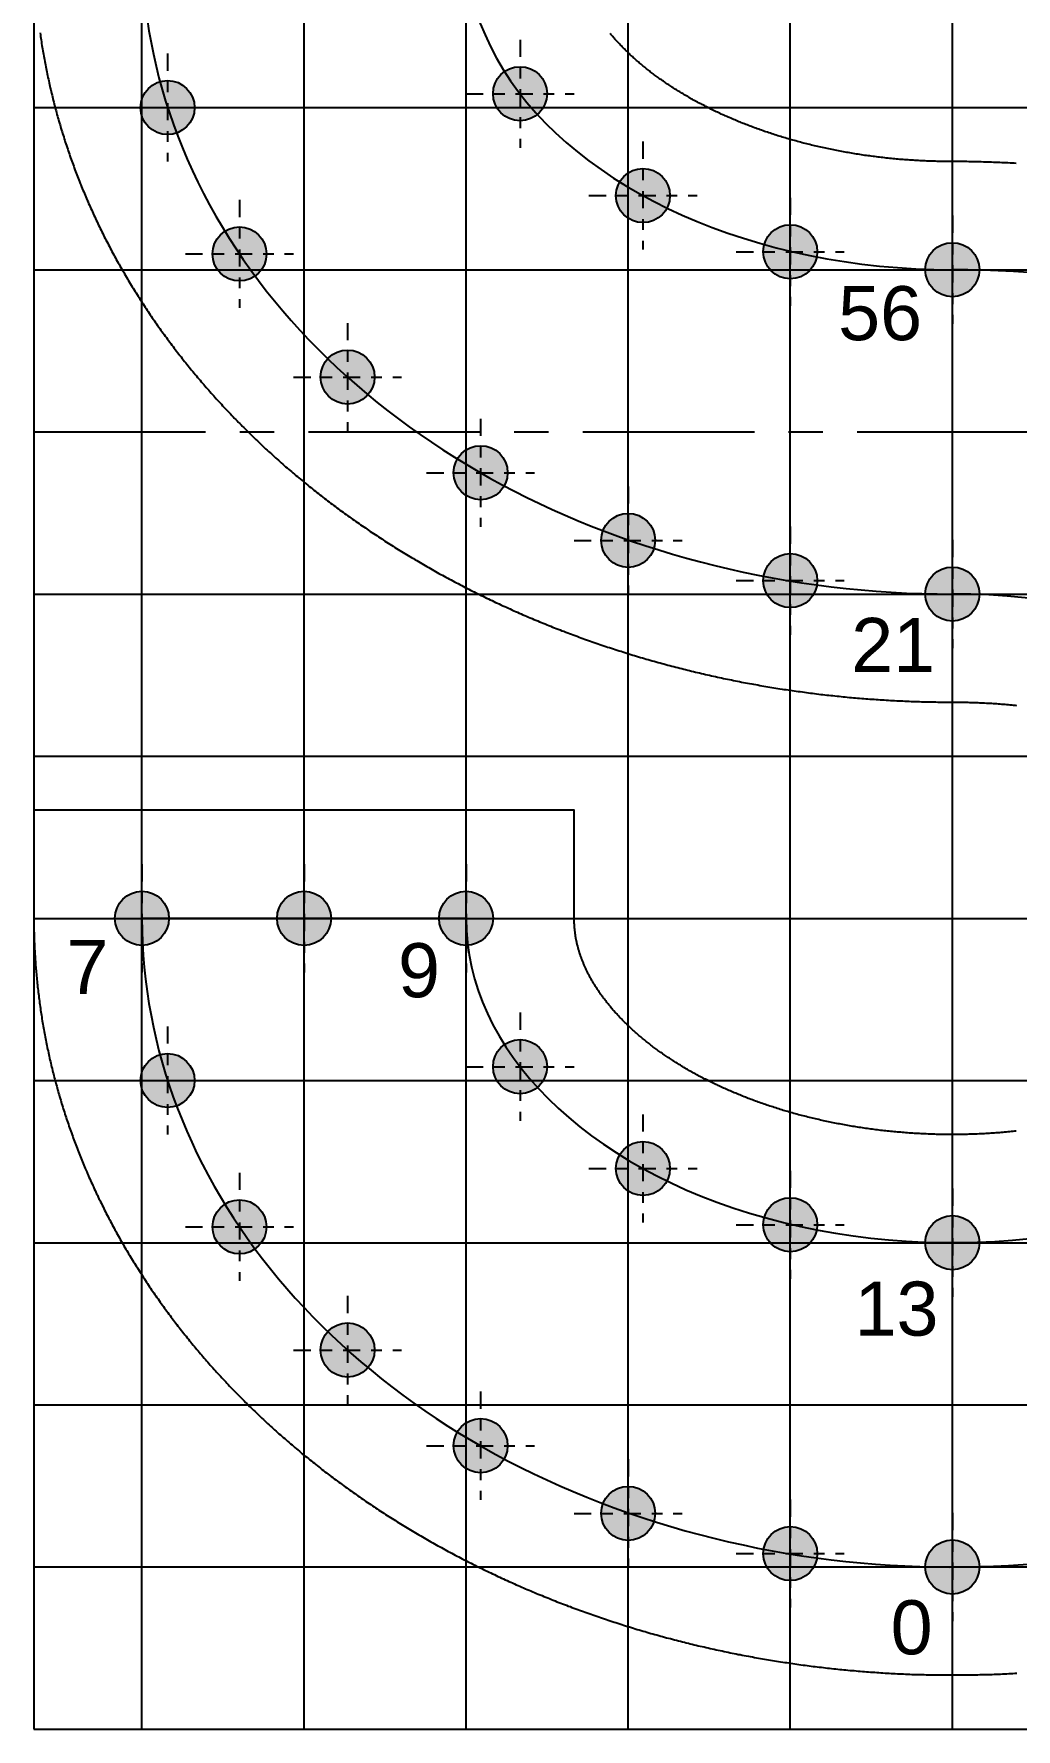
# Model space of a CAD drawing. Header units: millimetres. Extents: x 155 to 302, y -8 to 52.
# Drawn here: x 284.64 to 293.73, y -0.62 to 15.06 of the extents above; entities that cross this region are included whole.
import ezdxf

# ---------------------------------------------------------------- set-up
doc = ezdxf.new("R2010")
doc.units = ezdxf.units.MM
doc.linetypes.add('CENTER', pattern=[50.8, 31.75, -6.35, 6.35, -6.35])
for name, color, linetype in [('LetterBounds', 192, 'Continuous'), ('LetterOutlines', 61, 'Continuous'), ('PixelCenters', 116, 'Continuous'), ('PixelFill', 22, 'Continuous'), ('PixelGuides', 160, 'Continuous'), ('PixelHoles', 90, 'Continuous'), ('PixelNumbers', 232, 'Continuous'), ('PixelPaths', 211, 'Continuous')]:
    doc.layers.add(name, color=color, linetype=linetype)
doc.styles.add('Annotative', font='arial.ttf')

# ---------------------------------------------------------------- blocks, each defined once
blk = doc.blocks.new('Pixel')
at = {"layer": 'PixelFill'}
h = blk.add_hatch(color=256, dxfattribs=at)
h.paths.add_polyline_path([(0.25, 0, 0.414214), (0, 0.25), (0, 0)])
h.paths.add_polyline_path([(-0.25, 0), (0, 0), (0, 0.25, 0.414214)])
h.paths.add_polyline_path([(0, -0.25), (0, 0), (-0.25, 0, 0.414214)])
h.paths.add_polyline_path([(0, -0.25, 0.414214), (0.25, 0), (0, 0)])
h = blk.add_hatch(color=256, dxfattribs=at)
edge = h.paths.add_edge_path()
edge.add_line((0, 0), (0, 0.25))
edge.add_arc((0, 0), 0.25, 90, 180)
edge.add_line((-0.25, 0), (0, 0))
h = blk.add_hatch(color=256, dxfattribs=at)
edge = h.paths.add_edge_path()
edge.add_line((0, 0), (0.25, 0))
edge.add_arc((0, 0), 0.25, 0, 90)
edge.add_line((0, 0.25), (0, 0))
h = blk.add_hatch(color=256, dxfattribs=at)
edge = h.paths.add_edge_path()
edge.add_line((0, -0.25), (0, 0))
edge.add_line((0, 0), (-0.25, 0))
edge.add_arc((0, 0), 0.25, 180, 270)
h = blk.add_hatch(color=256, dxfattribs=at)
edge = h.paths.add_edge_path()
edge.add_line((0, 0), (0, -0.25))
edge.add_arc((0, 0), 0.25, 270, 360)
edge.add_line((0.25, 0), (0, 0))
at = {"layer": 'PixelCenters', "linetype": 'CENTER', "ltscale": 0.005}
for p, q in [((0, 0.5), (0, -0.5)), ((-0.5, 0), (0.5, 0))]:
    blk.add_line(p, q, dxfattribs=at)
at = {"layer": 'PixelHoles'}
blk.add_circle((0, 0), 0.25, dxfattribs=at)

msp = doc.modelspace()

# ---------------------------------------------------------------- linework, layer by layer
at = {"layer": 'LetterBounds'}
msp.add_lwpolyline([(284.64, -0.62), (301.64, -0.62), (301.64, 23.38), (284.64, 23.38)], close=True, dxfattribs=at)
at = {"layer": 'LetterOutlines'}
for points in [[(284.697, 15.071), (284.7, 15.054), (284.702, 15.038), (284.705, 15.021), (284.707, 15.005), (284.71, 14.988), (284.712, 14.972), (284.715, 14.955), (284.717, 14.939), (284.72, 14.922), (284.723, 14.906), (284.726, 14.889), (284.729, 14.873), (284.732, 14.856), (284.735, 14.84), (284.738, 14.824), (284.741, 14.807), (284.744, 14.791), (284.747, 14.774), (284.75, 14.758), (284.753, 14.741), (284.757, 14.725), (284.76, 14.709), (284.763, 14.692), (284.767, 14.676), (284.77, 14.659), (284.774, 14.643), (284.777, 14.627), (284.781, 14.61), (284.785, 14.594), (284.788, 14.578), (284.792, 14.561), (284.796, 14.545), (284.8, 14.529), (284.804, 14.512), (284.808, 14.496), (284.812, 14.48), (284.816, 14.464), (284.82, 14.447), (284.824, 14.431), (284.828, 14.415), (284.832, 14.399), (284.837, 14.382), (284.841, 14.366), (284.845, 14.35), (284.85, 14.334), (284.854, 14.317), (284.859, 14.301), (284.863, 14.285), (284.868, 14.269), (284.872, 14.253), (284.877, 14.237), (284.882, 14.221), (284.887, 14.204), (284.891, 14.188), (284.896, 14.172), (284.901, 14.156), (284.906, 14.14), (284.911, 14.124), (284.916, 14.108), (284.921, 14.092), (284.926, 14.076), (284.931, 14.06), (284.937, 14.044), (284.942, 14.028), (284.947, 14.012), (284.953, 13.996), (284.958, 13.98), (284.963, 13.964), (284.969, 13.948), (284.974, 13.932), (284.98, 13.916), (284.986, 13.9), (284.991, 13.885), (284.997, 13.869), (285.003, 13.853), (285.009, 13.837), (285.014, 13.821), (285.02, 13.805), (285.026, 13.79), (285.032, 13.774), (285.038, 13.758), (285.044, 13.742), (285.05, 13.727), (285.057, 13.711), (285.063, 13.695), (285.069, 13.679), (285.075, 13.664), (285.082, 13.648), (285.088, 13.632), (285.094, 13.617), (285.101, 13.601), (285.107, 13.586), (285.114, 13.57), (285.121, 13.554), (285.127, 13.539), (285.134, 13.523), (285.141, 13.508), (285.147, 13.492), (285.154, 13.477), (285.161, 13.461), (285.168, 13.446), (285.175, 13.43), (285.182, 13.415), (285.189, 13.399), (285.196, 13.384), (285.203, 13.369), (285.21, 13.353), (285.218, 13.338), (285.225, 13.322), (285.232, 13.307), (285.239, 13.292), (285.247, 13.277), (285.254, 13.261), (285.262, 13.246), (285.269, 13.231), (285.277, 13.216), (285.284, 13.2), (285.292, 13.185), (285.3, 13.17), (285.307, 13.155), (285.315, 13.14), (285.323, 13.125), (285.331, 13.109), (285.339, 13.094), (285.347, 13.079), (285.355, 13.064), (285.363, 13.049), (285.371, 13.034), (285.379, 13.019), (285.387, 13.004), (285.395, 12.989), (285.403, 12.974), (285.412, 12.959), (285.42, 12.945), (285.428, 12.93), (285.437, 12.915), (285.445, 12.9), (285.454, 12.885), (285.462, 12.87), (285.471, 12.856), (285.479, 12.841), (285.488, 12.826), (285.497, 12.811), (285.505, 12.797), (285.514, 12.782), (285.523, 12.767), (285.532, 12.753), (285.541, 12.738), (285.549, 12.723), (285.558, 12.709), (285.567, 12.694), (285.576, 12.68), (285.586, 12.665), (285.595, 12.65), (285.604, 12.636), (285.613, 12.622), (285.622, 12.607), (285.632, 12.593), (285.641, 12.578), (285.65, 12.564), (285.66, 12.549), (285.669, 12.535), (285.678, 12.521), (285.688, 12.506), (285.698, 12.492), (285.707, 12.478), (285.717, 12.464), (285.726, 12.449), (285.736, 12.435), (285.746, 12.421), (285.756, 12.407), (285.766, 12.393), (285.775, 12.378), (285.785, 12.364), (285.795, 12.35), (285.805, 12.336), (285.815, 12.322), (285.825, 12.308), (285.835, 12.294), (285.845, 12.28), (285.856, 12.266), (285.866, 12.252), (285.876, 12.238), (285.886, 12.224), (285.897, 12.21), (285.907, 12.197), (285.917, 12.183), (285.928, 12.169), (285.938, 12.155), (285.949, 12.141), (285.959, 12.128), (285.97, 12.114), (285.981, 12.1), (285.991, 12.087), (286.002, 12.073), (286.013, 12.059), (286.023, 12.046), (286.034, 12.032), (286.045, 12.019), (286.056, 12.005), (286.067, 11.991), (286.078, 11.978), (286.089, 11.964), (286.1, 11.951), (286.111, 11.938), (286.122, 11.924), (286.133, 11.911), (286.144, 11.897), (286.155, 11.884), (286.167, 11.871), (286.178, 11.857), (286.189, 11.844), (286.201, 11.831), (286.212, 11.818), (286.223, 11.805), (286.235, 11.791), (286.246, 11.778), (286.258, 11.765), (286.269, 11.752), (286.281, 11.739), (286.293, 11.726), (286.304, 11.713), (286.316, 11.7), (286.328, 11.687), (286.339, 11.674), (286.351, 11.661), (286.363, 11.648), (286.375, 11.635), (286.387, 11.622), (286.399, 11.609), (286.411, 11.597), (286.423, 11.584), (286.435, 11.571), (286.447, 11.558), (286.459, 11.546), (286.471, 11.533), (286.483, 11.52), (286.495, 11.508), (286.508, 11.495), (286.52, 11.483), (286.532, 11.47), (286.545, 11.457), (286.557, 11.445), (286.569, 11.432), (286.582, 11.42), (286.594, 11.408), (286.607, 11.395), (286.619, 11.383), (286.632, 11.37), (286.645, 11.358), (286.657, 11.346), (286.67, 11.334), (286.683, 11.321), (286.695, 11.309), (286.708, 11.297), (286.721, 11.285), (286.734, 11.273), (286.747, 11.26), (286.759, 11.248), (286.772, 11.236), (286.785, 11.224), (286.798, 11.212), (286.811, 11.2), (286.824, 11.188), (286.838, 11.176), (286.851, 11.164), (286.864, 11.153), (286.877, 11.141), (286.89, 11.129), (286.904, 11.117), (286.917, 11.105), (286.93, 11.094), (286.943, 11.082), (286.957, 11.07), (286.97, 11.058), (286.984, 11.047), (286.997, 11.035), (287.011, 11.024), (287.024, 11.012), (287.038, 11.001), (287.051, 10.989), (287.065, 10.978), (287.079, 10.966), (287.092, 10.955), (287.106, 10.943), (287.12, 10.932), (287.134, 10.921), (287.147, 10.909), (287.161, 10.898), (287.175, 10.887), (287.189, 10.876), (287.203, 10.864), (287.217, 10.853), (287.231, 10.842), (287.245, 10.831), (287.259, 10.82), (287.273, 10.809), (287.287, 10.798), (287.301, 10.787), (287.315, 10.776), (287.329, 10.765), (287.344, 10.754), (287.358, 10.743), (287.372, 10.732), (287.386, 10.721), (287.401, 10.711), (287.415, 10.7), (287.43, 10.689), (287.444, 10.678), (287.458, 10.668), (287.473, 10.657), (287.487, 10.646), (287.502, 10.636), (287.516, 10.625), (287.531, 10.615), (287.546, 10.604), (287.56, 10.594), (287.575, 10.583), (287.59, 10.573), (287.604, 10.562), (287.619, 10.552), (287.634, 10.542), (287.649, 10.531), (287.664, 10.521), (287.678, 10.511), (287.693, 10.501), (287.708, 10.491), (287.723, 10.48), (287.738, 10.47), (287.753, 10.46), (287.768, 10.45), (287.783, 10.44), (287.798, 10.43), (287.813, 10.42), (287.828, 10.41), (287.844, 10.4), (287.859, 10.39), (287.874, 10.38), (287.889, 10.37), (287.904, 10.361), (287.92, 10.351), (287.935, 10.341), (287.95, 10.331), (287.966, 10.322), (287.981, 10.312), (287.996, 10.302), (288.012, 10.293), (288.027, 10.283), (288.043, 10.274), (288.058, 10.264), (288.074, 10.255), (288.089, 10.245), (288.105, 10.236), (288.12, 10.226), (288.136, 10.217), (288.152, 10.208), (288.167, 10.198), (288.183, 10.189), (288.199, 10.18), (288.215, 10.171), (288.23, 10.161), (288.246, 10.152), (288.262, 10.143), (288.278, 10.134), (288.294, 10.125), (288.31, 10.116), (288.325, 10.107), (288.341, 10.098), (288.357, 10.089), (288.373, 10.08), (288.389, 10.071), (288.405, 10.062), (288.421, 10.054), (288.437, 10.045), (288.454, 10.036), (288.47, 10.027), (288.486, 10.019), (288.502, 10.01), (288.518, 10.001), (288.534, 9.993), (288.551, 9.984), (288.567, 9.976), (288.583, 9.967), (288.599, 9.959), (288.616, 9.95), (288.632, 9.942), (288.648, 9.933), (288.665, 9.925), (288.681, 9.917), (288.698, 9.908), (288.714, 9.9), (288.731, 9.892), (288.747, 9.884), (288.764, 9.875), (288.78, 9.867), (288.797, 9.859), (288.813, 9.851), (288.83, 9.843), (288.846, 9.835), (288.863, 9.827), (288.88, 9.819), (288.896, 9.811), (288.913, 9.803), (288.93, 9.796), (288.947, 9.788), (288.963, 9.78), (288.98, 9.772), (288.997, 9.764), (289.014, 9.757), (289.031, 9.749), (289.047, 9.742), (289.064, 9.734), (289.081, 9.726), (289.098, 9.719), (289.115, 9.711), (289.132, 9.704), (289.149, 9.696), (289.166, 9.689), (289.183, 9.682), (289.2, 9.674), (289.217, 9.667), (289.234, 9.66), (289.251, 9.653), (289.268, 9.645), (289.286, 9.638), (289.303, 9.631), (289.32, 9.624), (289.337, 9.617), (289.354, 9.61), (289.371, 9.603), (289.389, 9.596), (289.406, 9.589), (289.423, 9.582), (289.441, 9.575), (289.458, 9.568), (289.475, 9.561), (289.493, 9.555), (289.51, 9.548), (289.527, 9.541), (289.545, 9.535), (289.562, 9.528), (289.58, 9.521), (289.597, 9.515), (289.614, 9.508), (289.632, 9.502), (289.649, 9.495), (289.667, 9.489), (289.685, 9.482), (289.702, 9.476), (289.72, 9.47), (289.737, 9.463), (289.755, 9.457), (289.772, 9.451), (289.79, 9.444), (289.808, 9.438), (289.825, 9.432), (289.843, 9.426), (289.861, 9.42), (289.879, 9.414), (289.896, 9.408), (289.914, 9.402), (289.932, 9.396), (289.95, 9.39), (289.967, 9.384), (289.985, 9.378), (290.003, 9.372), (290.021, 9.367), (290.039, 9.361), (290.057, 9.355), (290.074, 9.35), (290.092, 9.344), (290.11, 9.338), (290.128, 9.333), (290.146, 9.327), (290.164, 9.322), (290.182, 9.316), (290.2, 9.311), (290.218, 9.305), (290.236, 9.3), (290.254, 9.294), (290.272, 9.289), (290.29, 9.284), (290.308, 9.279), (290.326, 9.273), (290.344, 9.268), (290.362, 9.263), (290.381, 9.258), (290.399, 9.253), (290.417, 9.248), (290.435, 9.243), (290.453, 9.238), (290.471, 9.233), (290.49, 9.228), (290.508, 9.223), (290.526, 9.218), (290.544, 9.213), (290.562, 9.209), (290.581, 9.204), (290.599, 9.199), (290.617, 9.195), (290.636, 9.19), (290.654, 9.185), (290.672, 9.181), (290.691, 9.176), (290.709, 9.172), (290.727, 9.167), (290.746, 9.163), (290.764, 9.158), (290.782, 9.154), (290.801, 9.15), (290.819, 9.145), (290.838, 9.141), (290.856, 9.137), (290.874, 9.133), (290.893, 9.129), (290.911, 9.124), (290.93, 9.12), (290.948, 9.116), (290.967, 9.112), (290.985, 9.108), (291.004, 9.104), (291.022, 9.1), (291.041, 9.096), (291.059, 9.093), (291.078, 9.089), (291.097, 9.085), (291.115, 9.081), (291.134, 9.077), (291.152, 9.074), (291.171, 9.07), (291.19, 9.066), (291.208, 9.063), (291.227, 9.059), (291.245, 9.056), (291.264, 9.052), (291.283, 9.049), (291.301, 9.046), (291.32, 9.042), (291.339, 9.039), (291.357, 9.035), (291.376, 9.032), (291.395, 9.029), (291.414, 9.026), (291.432, 9.023), (291.451, 9.019), (291.47, 9.016), (291.489, 9.013), (291.507, 9.01), (291.526, 9.007), (291.545, 9.004), (291.564, 9.001), (291.582, 8.998), (291.601, 8.996), (291.62, 8.993), (291.639, 8.99), (291.658, 8.987), (291.676, 8.985), (291.695, 8.982), (291.714, 8.979), (291.733, 8.977), (291.752, 8.974), (291.771, 8.971), (291.79, 8.969), (291.808, 8.966), (291.827, 8.964), (291.846, 8.962), (291.865, 8.959), (291.884, 8.957), (291.903, 8.955), (291.922, 8.952), (291.941, 8.95), (291.96, 8.948), (291.979, 8.946), (291.997, 8.944), (292.016, 8.942), (292.035, 8.94), (292.054, 8.938), (292.073, 8.936), (292.092, 8.934), (292.111, 8.932), (292.13, 8.93), (292.149, 8.928), (292.168, 8.926), (292.187, 8.924), (292.206, 8.923), (292.225, 8.921), (292.244, 8.919), (292.263, 8.918), (292.282, 8.916), (292.301, 8.914), (292.32, 8.913), (292.339, 8.911), (292.358, 8.91), (292.377, 8.909), (292.396, 8.907), (292.415, 8.906), (292.434, 8.905), (292.453, 8.903), (292.472, 8.902), (292.491, 8.901), (292.51, 8.9), (292.529, 8.898), (292.549, 8.897), (292.568, 8.896), (292.587, 8.895), (292.606, 8.894), (292.625, 8.893), (292.644, 8.892), (292.663, 8.891), (292.682, 8.891), (292.701, 8.89), (292.72, 8.889), (292.739, 8.888), (292.758, 8.887), (292.777, 8.887), (292.796, 8.886), (292.816, 8.886), (292.835, 8.885), (292.854, 8.884), (292.873, 8.884), (292.892, 8.883), (292.911, 8.883), (292.93, 8.883), (292.949, 8.882), (292.968, 8.882), (292.987, 8.882), (293.006, 8.881), (293.026, 8.881), (293.045, 8.881), (293.064, 8.881), (293.083, 8.881), (293.102, 8.881), (293.121, 8.88), (293.14, 8.88), (293.156, 8.88), (293.172, 8.88), (293.187, 8.88), (293.203, 8.88), (293.219, 8.88), (293.235, 8.88), (293.25, 8.879), (293.266, 8.879), (293.282, 8.879), (293.298, 8.878), (293.313, 8.878), (293.329, 8.877), (293.345, 8.877), (293.36, 8.876), (293.376, 8.876), (293.392, 8.875), (293.408, 8.874), (293.423, 8.873), (293.439, 8.873), (293.455, 8.872), (293.47, 8.871), (293.486, 8.87), (293.502, 8.869), (293.517, 8.868), (293.533, 8.867), (293.549, 8.866), (293.564, 8.865), (293.58, 8.863), (293.595, 8.862), (293.611, 8.861), (293.627, 8.86), (293.642, 8.858), (293.658, 8.857), (293.673, 8.856), (293.689, 8.854), (293.704, 8.853), (293.72, 8.851), (293.735, 8.849)], [(293.732, 13.864), (293.713, 13.865), (293.694, 13.866), (293.675, 13.867), (293.655, 13.868), (293.636, 13.869), (293.617, 13.869), (293.598, 13.87), (293.579, 13.871), (293.56, 13.872), (293.541, 13.873), (293.522, 13.873), (293.503, 13.874), (293.484, 13.875), (293.465, 13.875), (293.446, 13.876), (293.427, 13.876), (293.407, 13.877), (293.388, 13.877), (293.369, 13.878), (293.35, 13.878), (293.331, 13.879), (293.312, 13.879), (293.293, 13.879), (293.274, 13.88), (293.255, 13.88), (293.236, 13.88), (293.217, 13.88), (293.197, 13.88), (293.178, 13.88), (293.159, 13.88), (293.14, 13.88), (293.124, 13.88), (293.109, 13.881), (293.093, 13.881), (293.077, 13.881), (293.061, 13.881), (293.046, 13.881), (293.03, 13.882), (293.014, 13.882), (292.998, 13.882), (292.983, 13.883), (292.967, 13.883), (292.951, 13.884), (292.936, 13.884), (292.92, 13.885), (292.904, 13.885), (292.888, 13.886), (292.873, 13.887), (292.857, 13.887), (292.841, 13.888), (292.826, 13.889), (292.81, 13.89), (292.794, 13.891), (292.779, 13.892), (292.763, 13.893), (292.747, 13.894), (292.732, 13.895), (292.716, 13.896), (292.7, 13.897), (292.685, 13.899), (292.669, 13.9), (292.654, 13.901), (292.638, 13.903), (292.622, 13.904), (292.607, 13.905), (292.591, 13.907), (292.576, 13.908), (292.56, 13.91), (292.545, 13.912), (292.529, 13.913), (292.514, 13.915), (292.498, 13.917), (292.483, 13.918), (292.467, 13.92), (292.452, 13.922), (292.437, 13.924), (292.421, 13.926), (292.406, 13.928), (292.39, 13.93), (292.375, 13.932), (292.36, 13.934), (292.344, 13.936), (292.329, 13.938), (292.314, 13.941), (292.299, 13.943), (292.283, 13.945), (292.268, 13.948), (292.253, 13.95), (292.238, 13.952), (292.223, 13.955), (292.207, 13.957), (292.192, 13.96), (292.177, 13.963), (292.162, 13.965), (292.147, 13.968), (292.132, 13.971), (292.117, 13.973), (292.102, 13.976), (292.087, 13.979), (292.072, 13.982), (292.057, 13.985), (292.042, 13.988), (292.027, 13.991), (292.013, 13.994), (291.998, 13.997), (291.983, 14), (291.968, 14.003), (291.953, 14.006), (291.939, 14.01), (291.924, 14.013), (291.909, 14.016), (291.895, 14.02), (291.88, 14.023), (291.865, 14.026), (291.851, 14.03), (291.836, 14.033), (291.822, 14.037), (291.807, 14.04), (291.793, 14.044), (291.778, 14.048), (291.764, 14.051), (291.75, 14.055), (291.735, 14.059), (291.721, 14.063), (291.707, 14.067), (291.693, 14.071), (291.678, 14.074), (291.664, 14.078), (291.65, 14.082), (291.636, 14.086), (291.622, 14.091), (291.608, 14.095), (291.594, 14.099), (291.58, 14.103), (291.566, 14.107), (291.552, 14.111), (291.538, 14.116), (291.524, 14.12), (291.51, 14.124), (291.497, 14.129), (291.483, 14.133), (291.469, 14.138), (291.456, 14.142), (291.442, 14.147), (291.428, 14.151), (291.415, 14.156), (291.401, 14.16), (291.388, 14.165), (291.374, 14.17), (291.361, 14.175), (291.348, 14.179), (291.334, 14.184), (291.321, 14.189), (291.308, 14.194), (291.295, 14.199), (291.281, 14.204), (291.268, 14.209), (291.255, 14.214), (291.242, 14.219), (291.229, 14.224), (291.216, 14.229), (291.203, 14.234), (291.19, 14.239), (291.178, 14.244), (291.165, 14.249), (291.152, 14.255), (291.139, 14.26), (291.127, 14.265), (291.114, 14.27), (291.101, 14.276), (291.089, 14.281), (291.076, 14.287), (291.064, 14.292), (291.052, 14.297), (291.039, 14.303), (291.027, 14.309), (291.015, 14.314), (291.002, 14.32), (290.99, 14.325), (290.978, 14.331), (290.966, 14.337), (290.954, 14.342), (290.942, 14.348), (290.93, 14.354), (290.918, 14.36), (290.906, 14.365), (290.895, 14.371), (290.883, 14.377), (290.871, 14.383), (290.86, 14.389), (290.848, 14.395), (290.837, 14.401), (290.825, 14.407), (290.814, 14.413), (290.802, 14.419), (290.791, 14.425), (290.78, 14.431), (290.768, 14.437), (290.757, 14.443), (290.746, 14.449), (290.735, 14.456), (290.724, 14.462), (290.713, 14.468), (290.702, 14.474), (290.691, 14.481), (290.681, 14.487), (290.67, 14.493), (290.659, 14.499), (290.648, 14.506), (290.638, 14.512), (290.627, 14.519), (290.617, 14.525), (290.606, 14.531), (290.596, 14.538), (290.586, 14.544), (290.575, 14.551), (290.565, 14.557), (290.555, 14.564), (290.545, 14.57), (290.535, 14.577), (290.525, 14.584), (290.515, 14.59), (290.505, 14.597), (290.495, 14.603), (290.485, 14.61), (290.476, 14.617), (290.466, 14.623), (290.456, 14.63), (290.447, 14.637), (290.437, 14.644), (290.428, 14.65), (290.418, 14.657), (290.409, 14.664), (290.4, 14.671), (290.39, 14.677), (290.381, 14.684), (290.372, 14.691), (290.363, 14.698), (290.354, 14.705), (290.345, 14.712), (290.336, 14.719), (290.327, 14.725), (290.319, 14.732), (290.31, 14.739), (290.301, 14.746), (290.293, 14.753), (290.284, 14.76), (290.276, 14.767), (290.267, 14.774), (290.259, 14.781), (290.251, 14.788), (290.242, 14.795), (290.234, 14.802), (290.226, 14.809), (290.218, 14.816), (290.21, 14.823), (290.202, 14.83), (290.194, 14.837), (290.186, 14.844), (290.179, 14.851), (290.171, 14.858), (290.163, 14.865), (290.156, 14.872), (290.148, 14.879), (290.141, 14.886), (290.133, 14.894), (290.126, 14.901), (290.119, 14.908), (290.112, 14.915), (290.105, 14.922), (290.097, 14.929), (290.09, 14.936), (290.083, 14.943), (290.077, 14.95), (290.07, 14.957), (290.063, 14.965), (290.056, 14.972), (290.05, 14.979), (290.043, 14.986), (290.036, 14.993), (290.03, 15), (290.024, 15.007), (290.017, 15.014), (290.011, 15.021), (290.005, 15.029), (289.999, 15.036), (289.992, 15.043), (289.986, 15.05), (289.98, 15.057), (289.974, 15.064)], [(293.73, 4.911), (293.715, 4.91), (293.699, 4.908), (293.684, 4.907), (293.668, 4.905), (293.652, 4.904), (293.637, 4.902), (293.621, 4.901), (293.606, 4.9), (293.59, 4.898), (293.575, 4.897), (293.559, 4.896), (293.543, 4.895), (293.528, 4.894), (293.512, 4.893), (293.496, 4.892), (293.481, 4.891), (293.465, 4.89), (293.449, 4.889), (293.434, 4.888), (293.418, 4.887), (293.402, 4.887), (293.387, 4.886), (293.371, 4.885), (293.355, 4.885), (293.339, 4.884), (293.324, 4.884), (293.308, 4.883), (293.292, 4.883), (293.277, 4.882), (293.261, 4.882), (293.245, 4.881), (293.229, 4.881), (293.214, 4.881), (293.198, 4.881), (293.182, 4.881), (293.166, 4.881), (293.151, 4.88), (293.135, 4.88), (293.119, 4.88), (293.103, 4.881), (293.088, 4.881), (293.072, 4.881), (293.056, 4.881), (293.04, 4.881), (293.025, 4.882), (293.009, 4.882), (292.993, 4.882), (292.977, 4.883), (292.962, 4.883), (292.946, 4.884), (292.93, 4.884), (292.915, 4.885), (292.899, 4.886), (292.883, 4.886), (292.867, 4.887), (292.852, 4.888), (292.836, 4.889), (292.82, 4.889), (292.805, 4.89), (292.789, 4.891), (292.773, 4.892), (292.758, 4.893), (292.742, 4.894), (292.726, 4.896), (292.711, 4.897), (292.695, 4.898), (292.68, 4.899), (292.664, 4.901), (292.648, 4.902), (292.633, 4.903), (292.617, 4.905), (292.602, 4.906), (292.586, 4.908), (292.571, 4.909), (292.555, 4.911), (292.54, 4.912), (292.524, 4.914), (292.509, 4.916), (292.493, 4.918), (292.478, 4.919), (292.462, 4.921), (292.447, 4.923), (292.432, 4.925), (292.416, 4.927), (292.401, 4.929), (292.385, 4.931), (292.37, 4.933), (292.355, 4.935), (292.34, 4.937), (292.324, 4.94), (292.309, 4.942), (292.294, 4.944), (292.278, 4.946), (292.263, 4.949), (292.248, 4.951), (292.233, 4.954), (292.218, 4.956), (292.203, 4.959), (292.187, 4.961), (292.172, 4.964), (292.157, 4.967), (292.142, 4.969), (292.127, 4.972), (292.112, 4.975), (292.097, 4.978), (292.082, 4.98), (292.067, 4.983), (292.052, 4.986), (292.037, 4.989), (292.023, 4.992), (292.008, 4.995), (291.993, 4.998), (291.978, 5.001), (291.963, 5.005), (291.949, 5.008), (291.934, 5.011), (291.919, 5.014), (291.904, 5.018), (291.89, 5.021), (291.875, 5.024), (291.861, 5.028), (291.846, 5.031), (291.832, 5.035), (291.817, 5.038), (291.803, 5.042), (291.788, 5.046), (291.774, 5.049), (291.759, 5.053), (291.745, 5.057), (291.731, 5.06), (291.716, 5.064), (291.702, 5.068), (291.688, 5.072), (291.674, 5.076), (291.659, 5.08), (291.645, 5.084), (291.631, 5.088), (291.617, 5.092), (291.603, 5.096), (291.589, 5.1), (291.575, 5.104), (291.561, 5.108), (291.547, 5.113), (291.533, 5.117), (291.52, 5.121), (291.506, 5.126), (291.492, 5.13), (291.478, 5.135), (291.465, 5.139), (291.451, 5.144), (291.437, 5.148), (291.424, 5.153), (291.41, 5.157), (291.397, 5.162), (291.383, 5.167), (291.37, 5.171), (291.356, 5.176), (291.343, 5.181), (291.33, 5.186), (291.317, 5.19), (291.303, 5.195), (291.29, 5.2), (291.277, 5.205), (291.264, 5.21), (291.251, 5.215), (291.238, 5.22), (291.225, 5.225), (291.212, 5.23), (291.199, 5.235), (291.186, 5.241), (291.173, 5.246), (291.161, 5.251), (291.148, 5.256), (291.135, 5.262), (291.122, 5.267), (291.11, 5.272), (291.097, 5.278), (291.085, 5.283), (291.072, 5.288), (291.06, 5.294), (291.048, 5.299), (291.035, 5.305), (291.023, 5.31), (291.011, 5.316), (290.999, 5.322), (290.986, 5.327), (290.974, 5.333), (290.962, 5.339), (290.95, 5.344), (290.938, 5.35), (290.926, 5.356), (290.914, 5.362), (290.903, 5.367), (290.891, 5.373), (290.879, 5.379), (290.867, 5.385), (290.856, 5.391), (290.844, 5.397), (290.833, 5.403), (290.821, 5.409), (290.81, 5.415), (290.798, 5.421), (290.787, 5.427), (290.776, 5.433), (290.765, 5.439), (290.753, 5.445), (290.742, 5.451), (290.731, 5.458), (290.72, 5.464), (290.709, 5.47), (290.698, 5.476), (290.688, 5.483), (290.677, 5.489), (290.666, 5.495), (290.655, 5.501), (290.645, 5.508), (290.634, 5.514), (290.624, 5.521), (290.613, 5.527), (290.603, 5.533), (290.592, 5.54), (290.582, 5.546), (290.572, 5.553), (290.561, 5.559), (290.551, 5.566), (290.541, 5.573), (290.531, 5.579), (290.521, 5.586), (290.511, 5.592), (290.501, 5.599), (290.492, 5.606), (290.482, 5.612), (290.472, 5.619), (290.462, 5.626), (290.453, 5.632), (290.443, 5.639), (290.434, 5.646), (290.424, 5.652), (290.415, 5.659), (290.406, 5.666), (290.396, 5.673), (290.387, 5.68), (290.378, 5.686), (290.369, 5.693), (290.36, 5.7), (290.351, 5.707), (290.342, 5.714), (290.333, 5.721), (290.325, 5.728), (290.316, 5.735), (290.307, 5.741), (290.299, 5.748), (290.29, 5.755), (290.281, 5.762), (290.273, 5.769), (290.265, 5.776), (290.256, 5.783), (290.248, 5.79), (290.24, 5.797), (290.232, 5.804), (290.224, 5.811), (290.216, 5.818), (290.208, 5.825), (290.2, 5.832), (290.192, 5.839), (290.184, 5.846), (290.176, 5.853), (290.169, 5.861), (290.161, 5.868), (290.153, 5.875), (290.146, 5.882), (290.138, 5.889), (290.131, 5.896), (290.124, 5.903), (290.117, 5.91), (290.109, 5.917), (290.102, 5.924), (290.095, 5.931), (290.088, 5.939), (290.081, 5.946), (290.074, 5.953), (290.067, 5.96), (290.061, 5.967), (290.054, 5.974), (290.047, 5.981), (290.041, 5.988), (290.034, 5.996), (290.028, 6.003), (290.021, 6.01), (290.015, 6.017), (290.009, 6.024), (290.002, 6.031), (289.996, 6.038), (289.99, 6.045), (289.984, 6.052), (289.978, 6.06), (289.972, 6.067), (289.966, 6.074), (289.96, 6.081), (289.955, 6.088), (289.949, 6.095), (289.943, 6.102), (289.938, 6.109), (289.932, 6.116), (289.927, 6.123), (289.921, 6.131), (289.916, 6.138), (289.911, 6.145), (289.906, 6.152), (289.9, 6.159), (289.895, 6.166), (289.89, 6.173), (289.885, 6.18), (289.88, 6.187), (289.875, 6.194), (289.871, 6.201), (289.866, 6.208), (289.861, 6.215), (289.856, 6.222), (289.852, 6.229), (289.847, 6.236), (289.843, 6.243), (289.838, 6.25), (289.834, 6.257), (289.83, 6.264), (289.825, 6.271), (289.821, 6.278), (289.817, 6.285), (289.813, 6.292), (289.809, 6.299), (289.805, 6.306), (289.801, 6.313), (289.797, 6.319), (289.793, 6.326), (289.789, 6.333), (289.786, 6.34), (289.782, 6.347), (289.778, 6.354), (289.775, 6.361), (289.771, 6.367), (289.768, 6.374), (289.764, 6.381), (289.761, 6.388), (289.758, 6.395), (289.755, 6.401), (289.751, 6.408), (289.748, 6.415), (289.745, 6.422), (289.742, 6.428), (289.739, 6.435), (289.736, 6.442), (289.733, 6.448), (289.73, 6.455), (289.728, 6.462), (289.725, 6.468), (289.722, 6.475), (289.719, 6.482), (289.717, 6.488), (289.714, 6.495), (289.712, 6.501), (289.709, 6.508), (289.707, 6.515), (289.704, 6.521), (289.702, 6.528), (289.7, 6.534), (289.698, 6.541), (289.695, 6.547), (289.693, 6.554), (289.691, 6.56), (289.689, 6.567), (289.687, 6.573), (289.685, 6.58), (289.683, 6.586), (289.681, 6.592), (289.679, 6.599), (289.678, 6.605), (289.676, 6.612), (289.674, 6.618), (289.673, 6.624), (289.671, 6.631), (289.669, 6.637), (289.668, 6.644), (289.666, 6.65), (289.665, 6.656), (289.664, 6.663), (289.662, 6.669), (289.661, 6.675), (289.66, 6.681), (289.658, 6.688), (289.657, 6.694), (289.656, 6.7), (289.655, 6.707), (289.654, 6.713), (289.653, 6.719), (289.652, 6.725), (289.651, 6.732), (289.65, 6.738), (289.649, 6.744), (289.648, 6.75), (289.648, 6.757), (289.647, 6.763), (289.646, 6.769), (289.645, 6.775), (289.645, 6.782), (289.644, 6.788), (289.644, 6.794), (289.643, 6.8), (289.643, 6.806), (289.642, 6.813), (289.642, 6.819), (289.642, 6.825), (289.641, 6.831), (289.641, 6.837), (289.641, 6.843), (289.641, 6.85), (289.64, 6.856), (289.64, 6.862), (289.64, 6.868), (289.64, 6.874), (289.64, 6.88), (289.64, 7.88), (284.64, 7.88), (284.64, 6.88), (284.64, 6.864), (284.64, 6.847), (284.64, 6.83), (284.64, 6.814), (284.641, 6.797), (284.641, 6.78), (284.641, 6.764), (284.642, 6.747), (284.642, 6.73), (284.643, 6.714), (284.643, 6.697), (284.644, 6.68), (284.644, 6.664), (284.645, 6.647), (284.646, 6.63), (284.646, 6.614), (284.647, 6.597), (284.648, 6.58), (284.649, 6.564), (284.65, 6.547), (284.651, 6.53), (284.652, 6.514), (284.653, 6.497), (284.654, 6.48), (284.655, 6.464), (284.656, 6.447), (284.658, 6.43), (284.659, 6.414), (284.66, 6.397), (284.662, 6.381), (284.663, 6.364), (284.665, 6.347), (284.666, 6.331), (284.668, 6.314), (284.67, 6.297), (284.671, 6.281), (284.673, 6.264), (284.675, 6.248), (284.677, 6.231), (284.679, 6.214), (284.68, 6.198), (284.682, 6.181), (284.685, 6.165), (284.687, 6.148), (284.689, 6.132), (284.691, 6.115), (284.693, 6.098), (284.695, 6.082), (284.698, 6.065), (284.7, 6.049), (284.702, 6.032), (284.705, 6.016), (284.707, 5.999), (284.71, 5.983), (284.713, 5.966), (284.715, 5.95), (284.718, 5.933), (284.721, 5.917), (284.723, 5.9), (284.726, 5.884), (284.729, 5.867), (284.732, 5.851), (284.735, 5.834), (284.738, 5.818), (284.741, 5.801), (284.744, 5.785), (284.747, 5.768), (284.751, 5.752), (284.754, 5.736), (284.757, 5.719), (284.761, 5.703), (284.764, 5.686), (284.767, 5.67), (284.771, 5.654), (284.774, 5.637), (284.778, 5.621), (284.782, 5.605), (284.785, 5.588), (284.789, 5.572), (284.793, 5.556), (284.797, 5.539), (284.801, 5.523), (284.804, 5.507), (284.808, 5.49), (284.812, 5.474), (284.816, 5.458), (284.821, 5.442), (284.825, 5.425), (284.829, 5.409), (284.833, 5.393), (284.837, 5.377), (284.842, 5.36), (284.846, 5.344), (284.851, 5.328), (284.855, 5.312), (284.86, 5.296), (284.864, 5.279), (284.869, 5.263), (284.873, 5.247), (284.878, 5.231), (284.883, 5.215), (284.888, 5.199), (284.892, 5.183), (284.897, 5.167), (284.902, 5.151), (284.907, 5.134), (284.912, 5.118), (284.917, 5.102), (284.922, 5.086), (284.928, 5.07), (284.933, 5.054), (284.938, 5.038), (284.943, 5.022), (284.949, 5.006), (284.954, 4.991), (284.959, 4.975), (284.965, 4.959), (284.97, 4.943), (284.976, 4.927), (284.982, 4.911), (284.987, 4.895), (284.993, 4.879), (284.999, 4.863), (285.005, 4.848), (285.01, 4.832), (285.016, 4.816), (285.022, 4.8), (285.028, 4.784), (285.034, 4.769), (285.04, 4.753), (285.046, 4.737), (285.052, 4.721), (285.059, 4.706), (285.065, 4.69), (285.071, 4.674), (285.077, 4.659), (285.084, 4.643), (285.09, 4.627), (285.097, 4.612), (285.103, 4.596), (285.11, 4.581), (285.116, 4.565), (285.123, 4.549), (285.13, 4.534), (285.136, 4.518), (285.143, 4.503), (285.15, 4.487), (285.157, 4.472), (285.164, 4.456), (285.171, 4.441), (285.178, 4.425), (285.185, 4.41), (285.192, 4.395), (285.199, 4.379), (285.206, 4.364), (285.213, 4.348), (285.22, 4.333), (285.228, 4.318), (285.235, 4.302), (285.242, 4.287), (285.25, 4.272), (285.257, 4.257), (285.265, 4.241), (285.272, 4.226), (285.28, 4.211), (285.287, 4.196), (285.295, 4.181), (285.303, 4.165), (285.31, 4.15), (285.318, 4.135), (285.326, 4.12), (285.334, 4.105), (285.342, 4.09), (285.35, 4.075), (285.358, 4.06), (285.366, 4.045), (285.374, 4.03), (285.382, 4.015), (285.39, 4), (285.398, 3.985), (285.406, 3.97), (285.415, 3.955), (285.423, 3.94), (285.431, 3.925), (285.44, 3.91), (285.448, 3.895), (285.457, 3.88), (285.465, 3.866), (285.474, 3.851), (285.482, 3.836), (285.491, 3.821), (285.5, 3.807), (285.508, 3.792), (285.517, 3.777), (285.526, 3.763), (285.535, 3.748), (285.544, 3.733), (285.553, 3.719), (285.562, 3.704), (285.571, 3.689), (285.58, 3.675), (285.589, 3.66), (285.598, 3.646), (285.607, 3.631), (285.616, 3.617), (285.625, 3.602), (285.635, 3.588), (285.644, 3.573), (285.653, 3.559), (285.663, 3.545), (285.672, 3.53), (285.682, 3.516), (285.691, 3.502), (285.701, 3.487), (285.71, 3.473), (285.72, 3.459), (285.73, 3.444), (285.739, 3.43), (285.749, 3.416), (285.759, 3.402), (285.769, 3.388), (285.779, 3.374), (285.789, 3.359), (285.798, 3.345), (285.808, 3.331), (285.818, 3.317), (285.829, 3.303), (285.839, 3.289), (285.849, 3.275), (285.859, 3.261), (285.869, 3.247), (285.879, 3.233), (285.89, 3.219), (285.9, 3.206), (285.91, 3.192), (285.921, 3.178), (285.931, 3.164), (285.942, 3.15), (285.952, 3.137), (285.963, 3.123), (285.973, 3.109), (285.984, 3.095), (285.995, 3.082), (286.005, 3.068), (286.016, 3.054), (286.027, 3.041), (286.038, 3.027), (286.048, 3.014), (286.059, 3), (286.07, 2.987), (286.081, 2.973), (286.092, 2.96), (286.103, 2.946), (286.114, 2.933), (286.125, 2.919), (286.137, 2.906), (286.148, 2.893), (286.159, 2.879), (286.17, 2.866), (286.182, 2.853), (286.193, 2.839), (286.204, 2.826), (286.216, 2.813), (286.227, 2.8), (286.238, 2.787), (286.25, 2.774), (286.261, 2.76), (286.273, 2.747), (286.285, 2.734), (286.296, 2.721), (286.308, 2.708), (286.32, 2.695), (286.331, 2.682), (286.343, 2.669), (286.355, 2.656), (286.367, 2.644), (286.379, 2.631), (286.391, 2.618), (286.403, 2.605), (286.415, 2.592), (286.427, 2.58), (286.439, 2.567), (286.451, 2.554), (286.463, 2.541), (286.475, 2.529), (286.487, 2.516), (286.499, 2.503), (286.512, 2.491), (286.524, 2.478), (286.536, 2.466), (286.549, 2.453), (286.561, 2.441), (286.574, 2.428), (286.586, 2.416), (286.598, 2.403), (286.611, 2.391), (286.624, 2.379), (286.636, 2.366), (286.649, 2.354), (286.661, 2.342), (286.674, 2.33), (286.687, 2.317), (286.7, 2.305), (286.712, 2.293), (286.725, 2.281), (286.738, 2.269), (286.751, 2.257), (286.764, 2.244), (286.777, 2.232), (286.79, 2.22), (286.803, 2.208), (286.816, 2.196), (286.829, 2.184), (286.842, 2.173), (286.855, 2.161), (286.868, 2.149), (286.882, 2.137), (286.895, 2.125), (286.908, 2.113), (286.921, 2.102), (286.935, 2.09), (286.948, 2.078), (286.961, 2.067), (286.975, 2.055), (286.988, 2.043), (287.002, 2.032), (287.015, 2.02), (287.029, 2.009), (287.042, 1.997), (287.056, 1.986), (287.07, 1.974), (287.083, 1.963), (287.097, 1.951), (287.111, 1.94), (287.124, 1.928), (287.138, 1.917), (287.152, 1.906), (287.166, 1.895), (287.18, 1.883), (287.194, 1.872), (287.208, 1.861), (287.222, 1.85), (287.236, 1.839), (287.25, 1.828), (287.264, 1.816), (287.278, 1.805), (287.292, 1.794), (287.306, 1.783), (287.32, 1.772), (287.334, 1.761), (287.348, 1.751), (287.363, 1.74), (287.377, 1.729), (287.391, 1.718), (287.406, 1.707), (287.42, 1.696), (287.434, 1.686), (287.449, 1.675), (287.463, 1.664), (287.478, 1.654), (287.492, 1.643), (287.507, 1.632), (287.521, 1.622), (287.536, 1.611), (287.551, 1.601), (287.565, 1.59), (287.58, 1.58), (287.595, 1.569), (287.609, 1.559), (287.624, 1.549), (287.639, 1.538), (287.654, 1.528), (287.668, 1.518), (287.683, 1.507), (287.698, 1.497), (287.713, 1.487), (287.728, 1.477), (287.743, 1.467), (287.758, 1.457), (287.773, 1.447), (287.788, 1.437), (287.803, 1.427), (287.818, 1.417), (287.833, 1.407), (287.849, 1.397), (287.864, 1.387), (287.879, 1.377), (287.894, 1.367), (287.909, 1.357), (287.925, 1.347), (287.94, 1.338), (287.955, 1.328), (287.971, 1.318), (287.986, 1.309), (288.001, 1.299), (288.017, 1.289), (288.032, 1.28), (288.048, 1.27), (288.063, 1.261), (288.079, 1.251), (288.094, 1.242), (288.11, 1.232), (288.126, 1.223), (288.141, 1.214), (288.157, 1.204), (288.173, 1.195), (288.188, 1.186), (288.204, 1.177), (288.22, 1.167), (288.236, 1.158), (288.251, 1.149), (288.267, 1.14), (288.283, 1.131), (288.299, 1.122), (288.315, 1.113), (288.331, 1.104), (288.347, 1.095), (288.363, 1.086), (288.379, 1.077), (288.395, 1.068), (288.411, 1.059), (288.427, 1.05), (288.443, 1.042), (288.459, 1.033), (288.475, 1.024), (288.491, 1.016), (288.507, 1.007), (288.524, 0.998), (288.54, 0.99), (288.556, 0.981), (288.572, 0.973), (288.589, 0.964), (288.605, 0.956), (288.621, 0.947), (288.637, 0.939), (288.654, 0.93), (288.67, 0.922), (288.687, 0.914), (288.703, 0.906), (288.72, 0.897), (288.736, 0.889), (288.753, 0.881), (288.769, 0.873), (288.786, 0.865), (288.802, 0.857), (288.819, 0.848), (288.835, 0.84), (288.852, 0.832), (288.869, 0.825), (288.885, 0.817), (288.902, 0.809), (288.919, 0.801), (288.935, 0.793), (288.952, 0.785), (288.969, 0.777), (288.986, 0.77), (289.003, 0.762), (289.019, 0.754), (289.036, 0.747), (289.053, 0.739), (289.07, 0.732), (289.087, 0.724), (289.104, 0.716), (289.121, 0.709), (289.138, 0.702), (289.155, 0.694), (289.172, 0.687), (289.189, 0.679), (289.206, 0.672), (289.223, 0.665), (289.24, 0.658), (289.257, 0.65), (289.274, 0.643), (289.291, 0.636), (289.308, 0.629), (289.326, 0.622), (289.343, 0.615), (289.36, 0.608), (289.377, 0.601), (289.395, 0.594), (289.412, 0.587), (289.429, 0.58), (289.446, 0.573), (289.464, 0.566), (289.481, 0.559), (289.498, 0.553), (289.516, 0.546), (289.533, 0.539), (289.551, 0.532), (289.568, 0.526), (289.585, 0.519), (289.603, 0.513), (289.62, 0.506), (289.638, 0.5), (289.655, 0.493), (289.673, 0.487), (289.69, 0.48), (289.708, 0.474), (289.726, 0.468), (289.743, 0.461), (289.761, 0.455), (289.778, 0.449), (289.796, 0.443), (289.814, 0.436), (289.831, 0.43), (289.849, 0.424), (289.867, 0.418), (289.884, 0.412), (289.902, 0.406), (289.92, 0.4), (289.938, 0.394), (289.955, 0.388), (289.973, 0.382), (289.991, 0.376), (290.009, 0.371), (290.027, 0.365), (290.045, 0.359), (290.062, 0.353), (290.08, 0.348), (290.098, 0.342), (290.116, 0.336), (290.134, 0.331), (290.152, 0.325), (290.17, 0.32), (290.188, 0.314), (290.206, 0.309), (290.224, 0.303), (290.242, 0.298), (290.26, 0.293), (290.278, 0.287), (290.296, 0.282), (290.314, 0.277), (290.332, 0.272), (290.35, 0.266), (290.368, 0.261), (290.387, 0.256), (290.405, 0.251), (290.423, 0.246), (290.441, 0.241), (290.459, 0.236), (290.477, 0.231), (290.496, 0.226), (290.514, 0.221), (290.532, 0.217), (290.55, 0.212), (290.568, 0.207), (290.587, 0.202), (290.605, 0.198), (290.623, 0.193), (290.642, 0.188), (290.66, 0.184), (290.678, 0.179), (290.697, 0.175), (290.715, 0.17), (290.733, 0.166), (290.752, 0.161), (290.77, 0.157), (290.788, 0.152), (290.807, 0.148), (290.825, 0.144), (290.844, 0.14), (290.862, 0.135), (290.881, 0.131), (290.899, 0.127), (290.917, 0.123), (290.936, 0.119), (290.954, 0.115), (290.973, 0.111), (290.991, 0.107), (291.01, 0.103), (291.028, 0.099), (291.047, 0.095), (291.066, 0.091), (291.084, 0.087), (291.103, 0.083), (291.121, 0.08), (291.14, 0.076), (291.158, 0.072), (291.177, 0.069), (291.196, 0.065), (291.214, 0.062), (291.233, 0.058), (291.252, 0.055), (291.27, 0.051), (291.289, 0.048), (291.308, 0.044), (291.326, 0.041), (291.345, 0.038), (291.364, 0.034), (291.382, 0.031), (291.401, 0.028), (291.42, 0.025), (291.439, 0.021), (291.457, 0.018), (291.476, 0.015), (291.495, 0.012), (291.514, 0.009), (291.532, 0.006), (291.551, 0.003), (291.57, 0), (291.589, -0.002), (291.607, -0.005), (291.626, -0.008), (291.645, -0.011), (291.664, -0.014), (291.683, -0.016), (291.702, -0.019), (291.72, -0.022), (291.739, -0.024), (291.758, -0.027), (291.777, -0.029), (291.796, -0.032), (291.815, -0.034), (291.834, -0.037), (291.852, -0.039), (291.871, -0.041), (291.89, -0.044), (291.909, -0.046), (291.928, -0.048), (291.947, -0.05), (291.966, -0.053), (291.985, -0.055), (292.004, -0.057), (292.023, -0.059), (292.042, -0.061), (292.061, -0.063), (292.08, -0.065), (292.099, -0.067), (292.118, -0.069), (292.136, -0.071), (292.155, -0.072), (292.174, -0.074), (292.193, -0.076), (292.212, -0.078), (292.231, -0.079), (292.25, -0.081), (292.269, -0.083), (292.288, -0.084), (292.307, -0.086), (292.326, -0.087), (292.345, -0.089), (292.364, -0.09), (292.384, -0.092), (292.403, -0.093), (292.422, -0.094), (292.441, -0.096), (292.46, -0.097), (292.479, -0.098), (292.498, -0.099), (292.517, -0.101), (292.536, -0.102), (292.555, -0.103), (292.574, -0.104), (292.593, -0.105), (292.612, -0.106), (292.631, -0.107), (292.65, -0.108), (292.669, -0.109), (292.688, -0.109), (292.707, -0.11), (292.726, -0.111), (292.746, -0.112), (292.765, -0.113), (292.784, -0.113), (292.803, -0.114), (292.822, -0.114), (292.841, -0.115), (292.86, -0.116), (292.879, -0.116), (292.898, -0.117), (292.917, -0.117), (292.936, -0.117), (292.956, -0.118), (292.975, -0.118), (292.994, -0.118), (293.013, -0.119), (293.032, -0.119), (293.051, -0.119), (293.07, -0.119), (293.089, -0.119), (293.108, -0.119), (293.127, -0.119), (293.146, -0.119), (293.166, -0.119), (293.185, -0.119), (293.204, -0.119), (293.223, -0.119), (293.242, -0.119), (293.261, -0.119), (293.28, -0.118), (293.299, -0.118), (293.318, -0.118), (293.337, -0.118), (293.357, -0.117), (293.376, -0.117), (293.395, -0.116), (293.414, -0.116), (293.433, -0.115), (293.452, -0.115), (293.471, -0.114), (293.49, -0.114), (293.509, -0.113), (293.528, -0.112), (293.547, -0.111), (293.566, -0.111), (293.586, -0.11), (293.605, -0.109), (293.624, -0.108), (293.643, -0.107), (293.662, -0.106), (293.681, -0.105), (293.7, -0.104), (293.719, -0.103), (293.738, -0.102)]]:
    msp.add_lwpolyline(points, dxfattribs=at)
at = {"layer": 'PixelGuides'}
for p, q in [((285.64, -0.62), (285.64, 23.38)), ((287.14, -0.62), (287.14, 23.38)), ((288.64, -0.62), (288.64, 23.38)), ((290.14, -0.62), (290.14, 23.38)), ((291.64, -0.62), (291.64, 23.38)), ((293.14, -0.62), (293.14, 23.38)), ((284.64, 14.38), (301.64, 14.38)), ((284.64, 12.88), (301.64, 12.88)), ((284.64, 9.88), (301.64, 9.88)), ((284.64, 8.38), (301.64, 8.38)), ((284.64, 6.88), (301.64, 6.88)), ((284.64, 5.38), (301.64, 5.38)), ((284.64, 3.88), (301.64, 3.88)), ((284.64, 2.38), (301.64, 2.38)), ((284.64, 0.88), (301.64, 0.88))]:
    msp.add_line(p, q, dxfattribs=at)
at = {"layer": 'PixelGuides', "color": 180, "linetype": 'CENTER', "ltscale": 0.05}
msp.add_line((284.64, 11.38), (301.64, 11.38), dxfattribs=at)
at = {"layer": 'PixelPaths'}
msp.add_lwpolyline([(285.64, 6.88), (288.64, 6.88)], close=True, dxfattribs=at)
for centre, major_axis, ratio in [((293.14, 15.88), (7.5, 0), 0.8), ((293.14, 15.88), (4.5, 0), 0.666667), ((293.14, 6.88), (-7.5, 0), 0.8), ((293.14, 6.88), (-4.5, 0), 0.666667)]:
    msp.add_ellipse(centre, major_axis=major_axis, ratio=ratio, start_param=0, end_param=4.712389, dxfattribs=at)

# ---------------------------------------------------------------- block references
at = {"layer": 'PixelHoles'}
for p in [(289.139, 14.508), (285.877, 14.38), (290.277, 13.566), (286.543, 13.026), (291.64, 13.046), (293.14, 12.88), (287.543, 11.887), (288.774, 11.002), (290.14, 10.376), (291.64, 10.004), (293.14, 9.88), (285.64, 6.88), (287.14, 6.88), (288.64, 6.88), (289.139, 5.508), (285.877, 5.38), (290.277, 4.566), (286.543, 4.026), (291.64, 4.046), (293.14, 3.88), (287.543, 2.887), (288.774, 2.002), (290.14, 1.376), (291.64, 1.004), (293.14, 0.88)]:
    msp.add_blockref('Pixel', p, dxfattribs=at)

# ---------------------------------------------------------------- texts
at = {"layer": 'PixelNumbers', "style": 'Annotative'}
for s, p in [('56', (292.083, 12.228)), ('21', (292.204, 9.159)), ('7', (284.941, 6.181)), ('9', (288.01, 6.15)), ('13', (292.235, 3.02)), ('0', (292.569, 0.072))]:
    msp.add_text(s, height=0.5, dxfattribs=at).set_placement(p)

doc.saveas('drawing.dxf')
